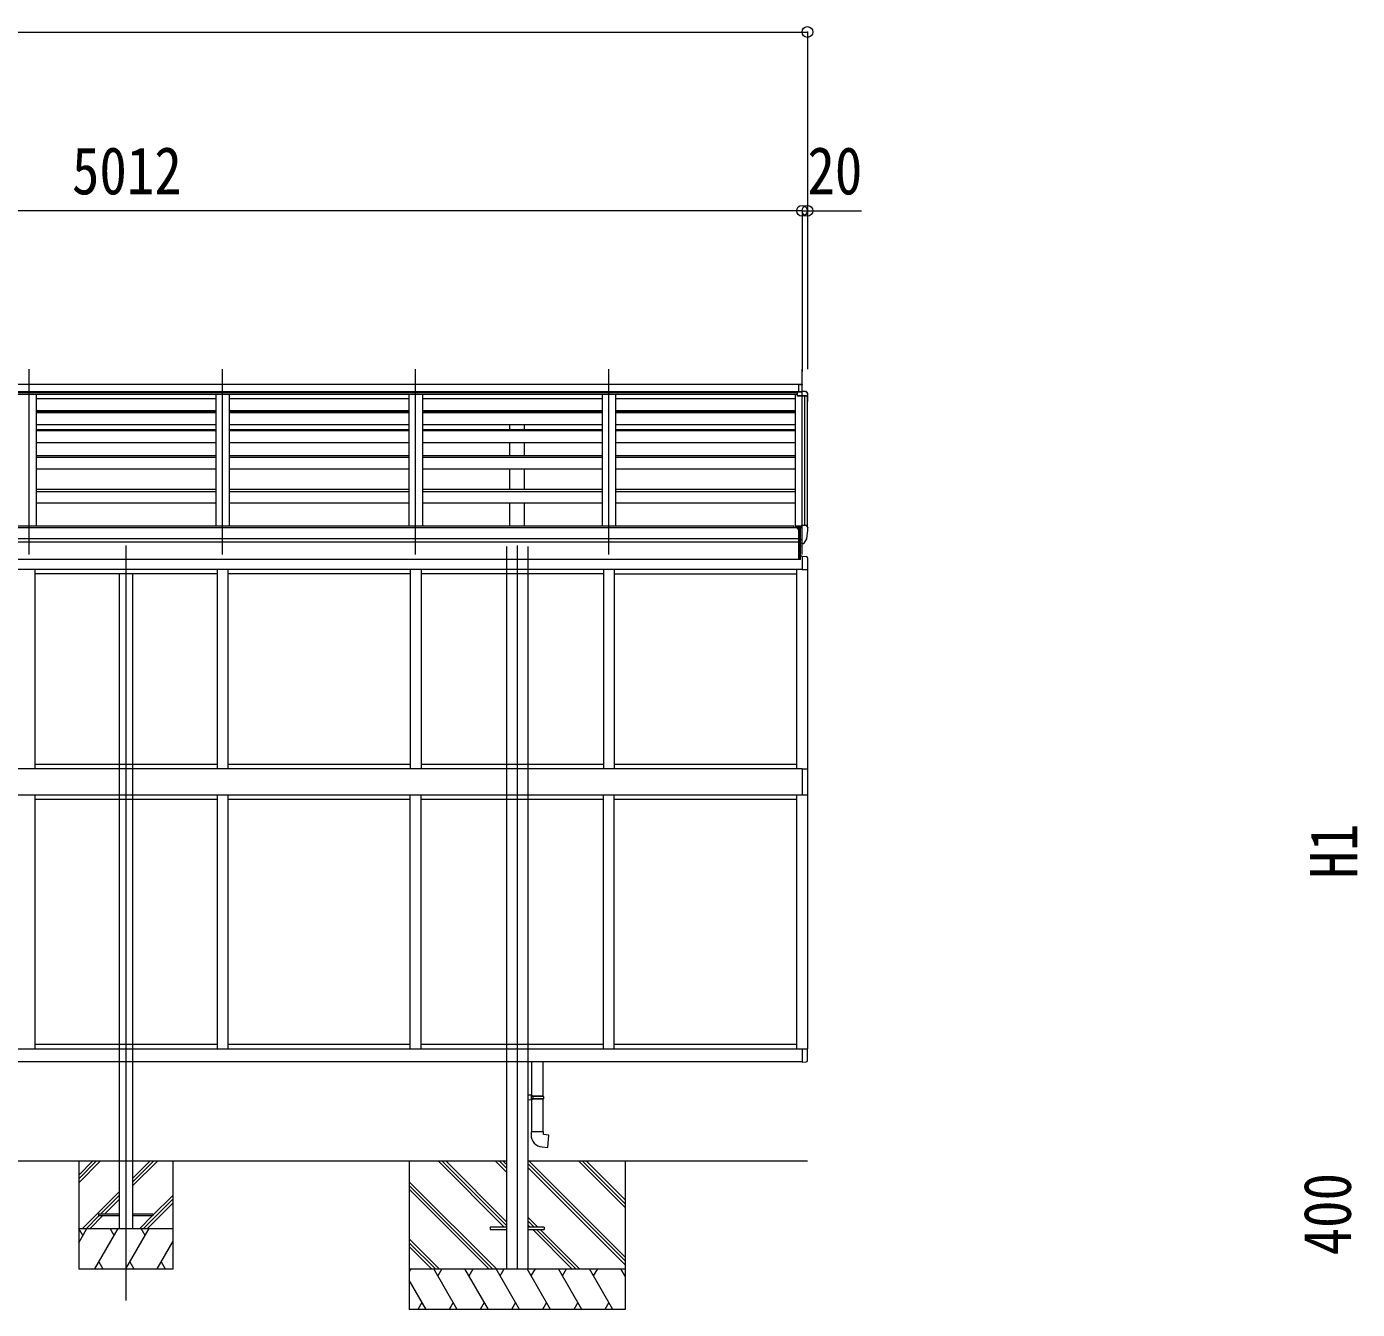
# Model space of a CAD drawing. Units: millimetres at full size, sheet at 1:40. Extents: x -11181 to 11305, y -7804 to 7716.
# Drawn here: x -2231 to 2702, y -1885 to 2868 of the extents above; entities that cross this region are included whole.
import ezdxf
from ezdxf.enums import TextEntityAlignment as Align

# ---------------------------------------------------------------- set-up
doc = ezdxf.new("R2010")
doc.units = ezdxf.units.MM
doc.header["$LTSCALE"] = 40
doc.header["$PDMODE"] = 32
doc.header["$PDSIZE"] = 40
for name, color, linetype, lineweight in [('0-0_0', 7, 'Continuous', 9), ('0-1_本体', 4, 'Continuous', 9), ('0-2_部品', 7, 'Continuous', 9), ('0-8_PARTS2', 2, 'Continuous', 9), ('0-A_寸法', 6, 'Continuous', 9), ('1-0_FRAME', 4, 'Continuous', 9)]:
    doc.layers.add(name, color=color, linetype=linetype, lineweight=lineweight)
doc.styles.add('ＭＳ ゴシック', font='')
doc.styles.get('ＭＳ ゴシック').set_extended_font_data('MS Gothic')

msp = doc.modelspace()

# ---------------------------------------------------------------- linework, layer by layer
at = {"layer": '0-0_0'}
for p, q in [((-3273.11, -1334.59), (-452.11, -1334.59)), ((-812.61, -1334.59), (-812.61, -1884.59)), ((-460.07, -1580.09), (-705.57, -1334.59)), ((-452.11, -1573.91), (-691.43, -1334.59)), ((-452.11, -1559.76), (-677.29, -1334.59)), ((-452.11, -1375.92), (-493.44, -1334.59)), ((-452.11, -1361.78), (-479.3, -1334.59)), ((-452.11, -1347.63), (-465.16, -1334.59)), ((-373.11, -1334.59), (663.39, -1334.59)), ((-12.61, -1705.04), (-373.11, -1344.54)), ((-12.61, -1719.18), (-373.11, -1358.68)), ((-12.61, -1690.9), (-368.92, -1334.59)), ((-12.61, -1507.05), (-185.07, -1334.59)), ((-12.61, -1492.91), (-170.93, -1334.59)), ((-12.61, -1478.77), (-156.79, -1334.59)), ((-12.61, -1334.59), (-12.61, -1884.59)), ((-489.42, -1734.59), (-812.61, -1411.4)), ((-503.56, -1734.59), (-812.61, -1425.54)), ((-517.71, -1734.59), (-812.61, -1439.68)), ((-335.55, -1580.09), (-373.11, -1542.53)), ((-349.7, -1580.09), (-373.11, -1556.67)), ((-363.84, -1580.09), (-373.11, -1570.81)), ((-701.55, -1734.59), (-812.61, -1623.53)), ((-209.34, -1734.59), (-354.84, -1589.09)), ((-195.2, -1734.59), (-340.7, -1589.09)), ((-181.05, -1734.59), (-326.55, -1589.09)), ((-715.7, -1734.59), (-812.61, -1637.67)), ((-729.84, -1734.59), (-812.61, -1651.81)), ((-812.61, -1734.59), (-12.61, -1734.59)), ((-806.78, -1734.59), (-812.61, -1744.69)), ((-634.71, -1884.59), (-721.31, -1734.59)), ((-691.31, -1734.59), (-706.31, -1760.57)), ((-519.24, -1884.59), (-605.84, -1734.59)), ((-590.84, -1760.57), (-575.84, -1734.59)), ((-403.77, -1884.59), (-490.37, -1734.59)), ((-475.37, -1760.57), (-460.37, -1734.59)), ((-288.3, -1884.59), (-374.9, -1734.59)), ((-359.9, -1760.57), (-344.9, -1734.59)), ((-172.83, -1884.59), (-259.43, -1734.59)), ((-244.43, -1760.57), (-229.43, -1734.59)), ((-57.36, -1884.59), (-143.96, -1734.59)), ((-128.96, -1760.57), (-113.96, -1734.59)), ((-12.61, -1762.09), (-28.49, -1734.59)), ((-750.18, -1884.59), (-812.61, -1776.45)), ((-765.18, -1858.61), (-780.18, -1884.59)), ((-649.71, -1858.61), (-664.71, -1884.59)), ((-534.24, -1858.61), (-549.24, -1884.59)), ((-418.77, -1858.61), (-433.77, -1884.59)), ((-303.3, -1858.61), (-318.3, -1884.59)), ((-187.83, -1858.61), (-202.83, -1884.59)), ((-72.36, -1858.61), (-87.36, -1884.59)), ((-12.61, -1884.59), (-812.61, -1884.59))]:
    msp.add_line(p, q, dxfattribs=at)
at = {"layer": '0-1_本体'}
for p, q in [((629.89, 1541.81), (-4355.11, 1541.81)), ((629.89, 1514.69), (-4355.11, 1514.69)), ((626.89, 1512.43), (-4352.11, 1512.43)), ((626.89, 1506.79), (-4352.11, 1506.79)), ((626.89, 1505.89), (-4352.11, 1505.89)), ((-2195.61, 1505.89), (-2195.61, 1018.93)), ((-2195.61, 1490.43), (-1529.61, 1490.43)), ((-1529.61, 1505.89), (-1529.61, 1018.93)), ((-1479.61, 1505.89), (-1479.61, 1018.93)), ((-1479.61, 1490.43), (-813.61, 1490.43)), ((-813.61, 1505.89), (-813.61, 1018.93)), ((-763.61, 1505.89), (-763.61, 1018.93)), ((-763.61, 1490.43), (-97.61, 1490.43)), ((-97.61, 1505.89), (-97.61, 1018.93)), ((-47.61, 1505.89), (-47.61, 1018.93)), ((-47.61, 1490.43), (618.39, 1490.43)), ((618.39, 1505.89), (618.39, 1017.27)), ((653.69, 1022.4), (653.69, 1498.92)), ((663.39, 1015.86), (663.39, 1498.29)), ((-2195.61, 1445.91), (-1529.61, 1445.91)), ((-2195.61, 1443.91), (-1529.61, 1443.91)), ((-1529.61, 1441.73), (-2195.61, 1441.73)), ((-2195.61, 1439.17), (-1529.61, 1439.17)), ((-1479.61, 1445.91), (-813.61, 1445.91)), ((-1479.61, 1443.91), (-813.61, 1443.91)), ((-813.61, 1441.73), (-1479.61, 1441.73)), ((-1479.61, 1439.17), (-813.61, 1439.17)), ((-763.61, 1445.91), (-97.61, 1445.91)), ((-763.61, 1443.91), (-97.61, 1443.91)), ((-97.61, 1441.73), (-763.61, 1441.73)), ((-763.61, 1439.17), (-97.61, 1439.17)), ((-440.11, 1441.73), (-440.11, 1443.91)), ((-385.11, 1441.73), (-385.11, 1443.91)), ((-47.61, 1445.91), (618.39, 1445.91)), ((-47.61, 1443.91), (618.39, 1443.91)), ((618.39, 1441.73), (-47.61, 1441.73)), ((-47.61, 1439.17), (618.39, 1439.17)), ((-2195.61, 1394.43), (-1529.61, 1394.43)), ((-1479.61, 1394.43), (-813.61, 1394.43)), ((-763.61, 1394.43), (-97.61, 1394.43)), ((-440.11, 1374.68), (-440.11, 1394.43)), ((-385.11, 1374.68), (-385.11, 1394.43)), ((-47.61, 1394.43), (618.39, 1394.43)), ((-1529.61, 1374.68), (-2195.61, 1374.68)), ((-1529.61, 1370.66), (-2195.61, 1370.66)), ((-813.61, 1374.68), (-1479.61, 1374.68)), ((-813.61, 1370.66), (-1479.61, 1370.66)), ((-97.61, 1374.68), (-763.61, 1374.68)), ((-97.61, 1370.66), (-763.61, 1370.66)), ((618.39, 1374.68), (-47.61, 1374.68)), ((618.39, 1370.66), (-47.61, 1370.66)), ((-1529.61, 1326.22), (-2195.61, 1326.22)), ((-813.61, 1326.22), (-1479.61, 1326.22)), ((-97.61, 1326.22), (-763.61, 1326.22)), ((-440.11, 1278.25), (-440.11, 1326.22)), ((-385.11, 1278.25), (-385.11, 1326.22)), ((618.39, 1326.22), (-47.61, 1326.22)), ((-1529.61, 1278.25), (-2195.61, 1278.25)), ((-2195.61, 1272.85), (-1529.61, 1272.85)), ((-813.61, 1278.25), (-1479.61, 1278.25)), ((-1479.61, 1272.85), (-813.61, 1272.85)), ((-97.61, 1278.25), (-763.61, 1278.25)), ((-763.61, 1272.85), (-97.61, 1272.85)), ((618.39, 1278.25), (-47.61, 1278.25)), ((-47.61, 1272.85), (618.39, 1272.85)), ((-1529.61, 1228.8), (-2195.61, 1228.8)), ((-813.61, 1228.8), (-1479.61, 1228.8)), ((-97.61, 1228.8), (-763.61, 1228.8)), ((-440.11, 1152.74), (-440.11, 1228.8)), ((-385.11, 1152.74), (-385.11, 1228.8)), ((618.39, 1228.8), (-47.61, 1228.8)), ((-1529.61, 1152.74), (-2195.61, 1152.74)), ((-2195.61, 1145.95), (-1529.61, 1145.95)), ((-813.61, 1152.74), (-1479.61, 1152.74)), ((-1479.61, 1145.95), (-813.61, 1145.95)), ((-97.61, 1152.74), (-763.61, 1152.74)), ((-763.61, 1145.95), (-97.61, 1145.95)), ((618.39, 1152.74), (-47.61, 1152.74)), ((-47.61, 1145.95), (618.39, 1145.95)), ((-1529.61, 1102.39), (-2195.61, 1102.39)), ((-813.61, 1102.39), (-1479.61, 1102.39)), ((-97.61, 1102.39), (-763.61, 1102.39)), ((-440.11, 1018.93), (-440.11, 1102.39)), ((-385.11, 1018.93), (-385.11, 1102.39)), ((618.39, 1102.39), (-47.61, 1102.39)), ((-4362.11, 1012.3), (636.89, 1012.3)), ((-4338.61, 1019.01), (613.39, 1019.01)), ((613.39, 1012.3), (613.39, 1019.01)), ((641.89, 1017.27), (618.39, 1017.27)), ((636.89, 971.08), (-4362.11, 971.08)), ((-4362.11, 959.22), (636.89, 959.31)), ((-452.11, 942.5), (-452.11, -1734.59)), ((-373.11, 942.5), (-373.11, -1734.59))]:
    msp.add_line(p, q, dxfattribs=at)
msp.add_circle((629.42, 1007.57), 3, dxfattribs=at)
at = {"layer": '0-2_部品'}
for p, q in [((629.89, 1543.07), (641.89, 1543.81)), ((629.89, 1543.07), (629.89, 1514.58)), ((641.89, 1543.82), (643.39, 1543.82)), ((641.89, 1543.82), (641.89, 1542.1)), ((641.89, 1542.1), (641.89, 1542.09)), ((643.39, 1543.82), (643.39, 1541.42)), ((643.39, 1515.33), (643.39, 1541.42)), ((643.39, 1515.33), (626.89, 1512.84)), ((626.89, 1498.92), (626.89, 1512.84)), ((657.97, 1500.42), (626.89, 1500.42)), ((657.97, 1498.92), (626.89, 1498.92)), ((629.89, 1516.05), (643.39, 1516.88)), ((629.89, 1515.85), (643.39, 1516.6)), ((629.89, 1514.58), (643.39, 1515.33)), ((655.39, 1516.98), (643.39, 1516.98)), ((655.39, 1516.98), (657.72, 1516.84)), ((662.46, 1498.67), (657.89, 1498.92)), ((662.55, 1500.17), (657.97, 1500.42)), ((658.48, 1516.41), (662.55, 1510.61)), ((663.89, 1496.54), (663.89, 1497.17)), ((665.39, 1496.54), (665.39, 1507.61)), ((-359.11, -967.75), (-359.11, -1091.43)), ((-317.11, -967.75), (-317.11, -1093.99)), ((-357.11, -1091.49), (-373.11, -1091.02)), ((-373.11, -1091.02), (-373.11, -1108.96)), ((-357.11, -1108.49), (-373.11, -1108.96)), ((-357.11, -1093.49), (-359.11, -1093.49)), ((-316.11, -1093.99), (-359.11, -1093.99)), ((-315.11, -1095.99), (-359.11, -1095.99)), ((-315.11, -1103.99), (-359.11, -1103.99)), ((-316.11, -1105.99), (-359.11, -1105.99)), ((-359.11, -1108.54), (-359.11, -1227.02)), ((-357.11, -1093.49), (-357.11, -1091.49)), ((-357.11, -1108.49), (-357.11, -1106.49)), ((-354.63, -1095.99), (-354.21, -1093.99)), ((-317.11, -1105.99), (-317.11, -1227.02)), ((-315.11, -1095.99), (-316.11, -1093.99)), ((-315.11, -1103.99), (-316.11, -1105.99)), ((-315.11, -1095.99), (-315.11, -1103.99)), ((-315.11, -1227.02), (-361.11, -1227.02)), ((-361.11, -1227.02), (-361.11, -1237.94)), ((-315.11, -1237.02), (-315.11, -1227.02))]:
    msp.add_line(p, q, dxfattribs=at)
at = {"layer": '0-2_部品', "color": 4}
for p, q in [((-452.11, -1580.09), (-512.61, -1580.09)), ((-512.61, -1580.09), (-512.61, -1589.09)), ((-512.61, -1589.09), (-452.11, -1589.09)), ((-312.61, -1580.09), (-373.11, -1580.09)), ((-373.11, -1589.09), (-312.61, -1589.09)), ((-312.61, -1580.09), (-312.61, -1589.09))]:
    msp.add_line(p, q, dxfattribs=at)
at = {"layer": '0-2_部品'}
for points in [[(629.89, 1541.92), (633.49, 1541.97), (641.89, 1542.09)], [(-357.11, -1106.49), (-359.11, -1106.49), (-359.11, -1093.49)], [(-354.63, -1095.99), (-354.63, -1103.99), (-354.21, -1105.99)], [(-320.03, -1282.77), (-299.2, -1284.59), (-295.19, -1238.76), (-315.11, -1237.02)]]:
    msp.add_lwpolyline(points, dxfattribs=at)
for centre, radius, start, end in [((657.66, 1515.84), 1, 35, 86.5), ((662.39, 1497.17), 1.5, 0, 87), ((662.39, 1507.61), 3, 0, 87), ((662.39, 1497.17), 3, 0, 87), ((463.39, 1496.54), 202, 351.9307, 0), ((463.39, 1496.54), 200.5, 355.95279, 0), ((-316.11, -1237.94), 45, 180, 265)]:
    msp.add_arc(centre, radius, start, end, dxfattribs=at)
msp.add_ellipse((600.06, 1541.17), major_axis=(43.33, 0.25), ratio=0.060879, start_param=6.2828271, end_param=6.5467158, dxfattribs=at)
at = {"layer": '0-8_PARTS2', "color": 6}
msp.add_line((643.39, 2186.02), (-4368.61, 2186.02), dxfattribs=at)
at = {"layer": '0-8_PARTS2'}
for p, q in [((-2220.61, 911.93), (-2220.61, 1598.84)), ((-1504.61, 911.93), (-1504.61, 1598.84)), ((-788.61, 911.93), (-788.61, 1598.84)), ((-72.61, 911.93), (-72.61, 1598.84)), ((643.39, 911.93), (643.39, 1598.84)), ((-412.61, 945.29), (-412.61, -1737.38))]:
    msp.add_line(p, q, dxfattribs=at)
at = {"layer": '0-A_寸法'}
for p, q in [((-9400.61, 2848.38), (663.39, 2848.38)), ((643.39, 2186.02), (643.39, 1589.93)), ((643.39, 2186.02), (643.39, 1598.84)), ((643.39, 2186.02), (663.39, 2186.02)), ((663.39, 2186.02), (663.39, 1598.84))]:
    msp.add_line(p, q, dxfattribs=at)
msp.add_lwpolyline([(663.39, 2848.38), (663.39, 2186.02), (863.39, 2186.02)], dxfattribs=at)
for p in [(663.39, 2848.38), (643.39, 2186.02), (663.39, 2186.02)]:
    msp.add_point(p, dxfattribs=at)
at = {"layer": '1-0_FRAME'}
for p, q in [((-4349.61, 1012.57), (636.39, 1012.57)), ((613.39, 1018.03), (-4338.61, 1018.03)), ((613.39, 1012.57), (613.39, 1018.03)), ((641.89, 1016.29), (618.39, 1016.29)), ((631.39, 894.06), (631.39, 1010.69)), ((636.39, 1011.64), (631.65, 1010.99)), ((636.39, 1012.57), (636.39, 1011.64)), ((638.39, 1011.36), (636.39, 1011.64)), ((636.39, 893.47), (636.39, 1009.67)), ((636.89, 1011.77), (643.39, 1012.17)), ((638.39, 893.6), (638.39, 1011.36)), ((641.89, 1020.59), (643.39, 1020.59)), ((641.89, 1020.59), (641.89, 1014.42)), ((643.39, 953.01), (643.39, 1021.51)), ((658.48, 1020.94), (662.54, 1015.13)), ((665.39, 1012.14), (665.39, 1011.51)), ((638.39, 942.97), (636.39, 942.86)), ((638.39, 956.21), (642.39, 956.21)), ((642.89, 955.21), (642.39, 956.21)), ((643.39, 955.21), (642.89, 955.21)), ((644.89, 953.1), (643.39, 953.01)), ((644.89, 953.1), (648.6, 953.33)), ((651.01, 954.82), (660.76, 970.2)), ((-4349.61, 895.74), (631.39, 895.74)), ((638.39, 913.75), (636.39, 913.74)), ((638.39, 906.9), (636.39, 906.77)), ((643.39, 905.75), (638.39, 905.75)), ((643.39, 906.25), (658.68, 905.45)), ((643.39, 906.25), (643.39, 857.05)), ((663.89, 899.95), (663.89, 857.05)), ((643.39, 857.25), (-4368.61, 857.25)), ((-2200.61, 857.25), (-2200.61, 118.25)), ((-1524.61, 841.25), (-2200.61, 841.25)), ((-1524.61, 857.25), (-1524.61, 118.25)), ((-1484.61, 857.25), (-1484.61, 118.25)), ((-808.61, 841.25), (-1484.61, 841.25)), ((-808.61, 857.25), (-808.61, 118.25)), ((-768.61, 857.25), (-768.61, 118.25)), ((-92.61, 841.25), (-768.61, 841.25)), ((-452.11, 841.25), (-452.11, -967.75)), ((-373.11, 841.25), (-373.11, -967.75)), ((-92.61, 857.25), (-92.61, 118.25)), ((-52.61, 857.25), (-52.61, 118.25)), ((-52.61, 841.25), (623.39, 841.25)), ((623.39, 857.25), (623.39, 118.25)), ((643.39, 857.05), (663.89, 857.05)), ((663.39, 857.05), (663.39, 118.45)), ((643.39, 118.25), (-4368.61, 118.25)), ((-1524.61, 133.75), (-2200.61, 133.75)), ((-808.61, 133.75), (-1484.61, 133.75)), ((-92.61, 133.75), (-768.61, 133.75)), ((623.39, 133.75), (-52.61, 133.75)), ((643.39, 118.25), (643.39, 69.25)), ((643.39, 69.25), (643.39, 20.25)), ((643.39, 20.25), (-4368.61, 20.25)), ((-2200.61, 20.25), (-2200.61, -919.25)), ((-1524.61, 4.75), (-2200.61, 4.75)), ((-1524.61, 20.25), (-1524.61, -919.25)), ((-1484.61, 20.25), (-1484.61, -919.25)), ((-808.61, 4.75), (-1484.61, 4.75)), ((-808.61, -919.25), (-808.61, 20.25)), ((-768.61, -919.25), (-768.61, 20.25)), ((-92.61, 4.75), (-768.61, 4.75)), ((-92.61, -919.25), (-92.61, 20.25)), ((-52.61, -919.25), (-52.61, 20.25)), ((623.39, 4.75), (-52.61, 4.75)), ((623.39, 20.25), (623.39, -919.25)), ((663.39, 20.05), (663.39, -919.06)), ((-4368.61, -919.25), (643.39, -919.25)), ((-1524.61, -903.75), (-2200.61, -903.75)), ((-808.61, -903.75), (-1484.61, -903.75)), ((-92.61, -903.75), (-768.61, -903.75)), ((623.39, -903.75), (-52.61, -903.75)), ((643.39, -919.06), (663.89, -919.06)), ((643.39, -919.06), (643.39, -968.25)), ((663.89, -961.96), (663.89, -919.06)), ((643.39, -967.75), (-4368.61, -967.75)), ((643.39, -968.26), (658.68, -967.46)), ((-2037.61, -1334.59), (-2037.61, -1734.59)), ((-2037.61, -1386.94), (-1985.26, -1334.59)), ((-2037.61, -1401.08), (-1971.12, -1334.59)), ((-2037.61, -1415.22), (-1956.98, -1334.59)), ((-1837.61, -1427.35), (-1744.85, -1334.59)), ((-1837.61, -1413.21), (-1758.99, -1334.59)), ((-1837.61, -1399.07), (-1773.13, -1334.59)), ((-1687.61, -1734.59), (-1687.61, -1334.59)), ((-2023.13, -1584.59), (-1887.61, -1449.07)), ((-1954.99, -1530.59), (-1887.61, -1463.21)), ((-1940.85, -1530.59), (-1887.61, -1477.35)), ((-1796.86, -1584.59), (-1687.61, -1475.34)), ((-1765, -1538.59), (-1687.61, -1461.2)), ((-1782.72, -1584.59), (-1687.61, -1489.49)), ((-2008.99, -1584.59), (-1962.61, -1538.21)), ((-1994.85, -1584.59), (-1948.85, -1538.59)), ((-1887.61, -1538.59), (-1962.61, -1538.59)), ((-1837.61, -1530.59), (-1762.61, -1530.59)), ((-1811, -1584.59), (-1765, -1538.59)), ((-2037.61, -1637.7), (-2006.95, -1584.59)), ((-2037.61, -1584.59), (-1687.61, -1584.59)), ((-2021.95, -1610.57), (-2036.95, -1584.59)), ((-1978.08, -1734.59), (-1891.48, -1584.59)), ((-1906.48, -1610.57), (-1921.48, -1584.59)), ((-1862.61, -1734.59), (-1776.01, -1584.59)), ((-1791.01, -1610.57), (-1806.01, -1584.59)), ((-1747.14, -1734.59), (-1687.61, -1631.49)), ((-1963.08, -1708.61), (-1948.08, -1734.59)), ((-1847.61, -1708.61), (-1832.61, -1734.59)), ((-1732.14, -1708.61), (-1717.14, -1734.59)), ((-2037.61, -1734.59), (-1687.61, -1734.59))]:
    msp.add_line(p, q, dxfattribs=at)
at = {"layer": '1-0_FRAME', "color": 2}
msp.add_line((-1862.61, 945.29), (-1862.61, -1852.2), dxfattribs=at)
at = {"layer": '1-0_FRAME'}
for points in [[(636.89, 1011.57), (636.89, 1014.42), (641.89, 1014.42)], [(643.39, 1021.51), (655.39, 1021.51), (657.72, 1021.37)], [(636.39, 943.44), (636.39, 943.49), (636.39, 943.59), (636.39, 943.71), (636.39, 943.85), (636.39, 944), (636.39, 944.14), (636.39, 944.26)], [(643.39, 966.9), (640.23, 967.31), (638.39, 967.54)], [(638.39, 944.33), (638.39, 944.21), (638.39, 944.07), (638.39, 943.92), (638.39, 943.78), (638.39, 943.66), (638.39, 943.56), (638.39, 943.51)], [(638.39, 893.6), (636.39, 893.47), (631.67, 893.76)], [(-1887.61, 841.25), (-1887.61, -967.75), (-1887.61, -1584.59)], [(-1837.61, 841.25), (-1837.61, -967.75), (-1837.61, -1584.59)], [(643.39, 118.25), (664.09, 118.25), (664.09, 20.25), (643.39, 20.25)], [(-1962.61, -1538.59), (-1962.61, -1530.59), (-1887.61, -1530.59)], [(-1762.61, -1530.59), (-1762.61, -1538.59), (-1837.61, -1538.59)]]:
    msp.add_lwpolyline(points, dxfattribs=at)
for centre, radius, start, end in [((631.69, 1010.69), 0.3, 97.91839, 180.03943), ((657.66, 1020.37), 1, 35, 86.5), ((472.9, 1011.51), 192.49, 347.8767, 359.9992), ((662.39, 1012.14), 3, 0, 87), ((648.41, 956.32), 3, 273.5, 330), ((658.16, 971.7), 3, 330, 348.16652), ((631.69, 894.06), 0.3, 180, 266.5), ((658.39, 899.95), 5.5, 0, 87), ((658.39, -961.96), 5.5, 273, 0)]:
    msp.add_arc(centre, radius, start, end, dxfattribs=at)

# ---------------------------------------------------------------- texts
at = {"layer": '0-A_寸法', "color": 7, "style": 'ＭＳ ゴシック', "width": 0.85}
for s, p in [('5012', (-2062.61, 2194.02)), ('20', (663.39, 2194.02))]:
    msp.add_text(s, height=176, dxfattribs=at).set_placement(p, align=Align.BOTTOM_LEFT)
for s, p in [('H1', (2754.67, -288.14)), ('400', (2730.67, -1684.59))]:
    msp.add_text(s, height=176, rotation=90, dxfattribs=at).set_placement(p, align=Align.BOTTOM_LEFT)

doc.saveas('drawing.dxf')
